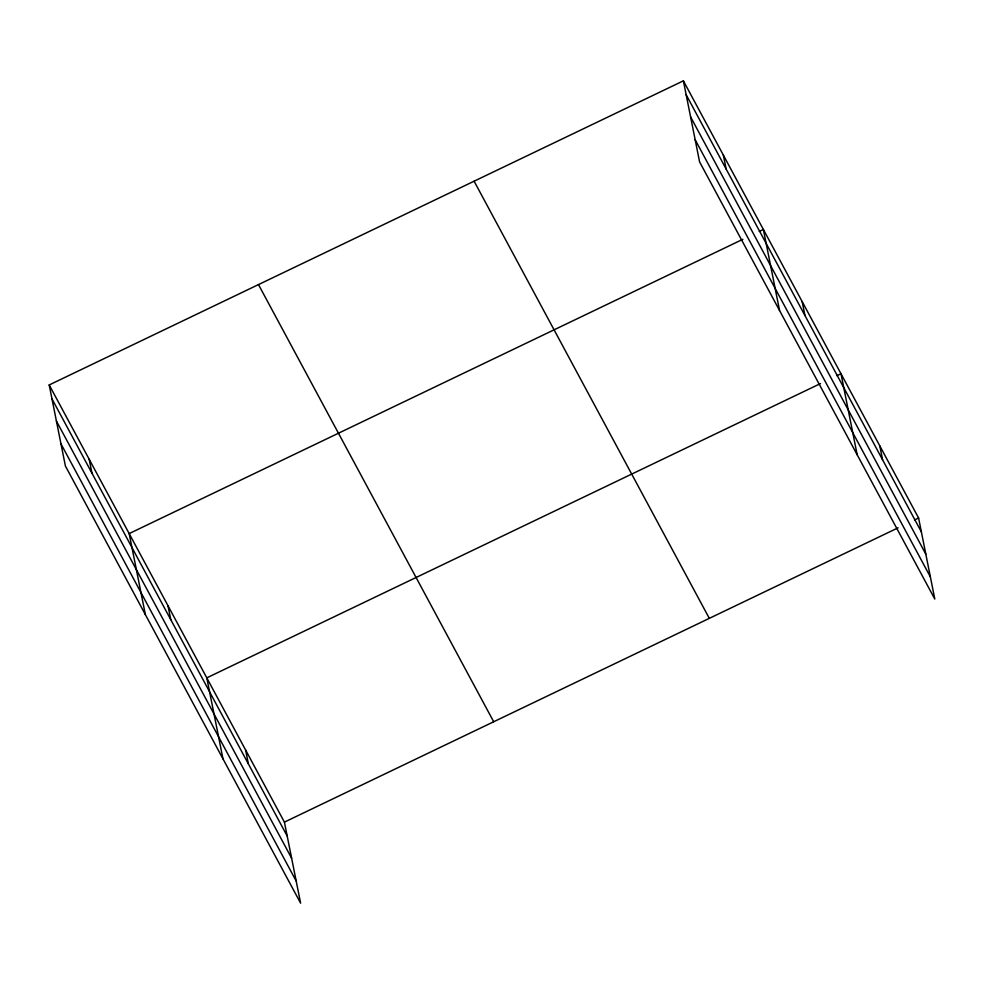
<?xml version="1.0" encoding="UTF-8"?>
<svg xmlns="http://www.w3.org/2000/svg" width="984" height="984" viewBox="0 0 984 984"><rect width="100%" height="100%" fill="white"/><g stroke="black" fill="none" stroke-linecap="round" stroke-linejoin="round"><path stroke-width="1.48" d="M49.2 384.953L284.413 822.12L300.612 903.164L65.399 465.998L49.2 384.953L683.388 80.836L918.601 518.002L934.8 599.047L699.587 161.88L683.388 80.836M742.846 239.309L129.175 533.586L145.374 614.643M759.254 231.437L763.363 229.469L779.562 310.513M820.471 383.576L206.8 677.853L222.987 758.91M836.88 375.703L840.988 373.736L857.175 454.78M284.413 822.12L898.084 527.83M914.505 519.958L918.601 518.002M686.168 94.759L921.393 531.926M690.596 116.911L925.809 554.078M695.159 139.728L930.372 576.895M474.103 181.191L709.316 618.358M258.485 284.585L493.697 721.752M51.98 398.889L287.205 836.056M56.408 421.041L291.621 858.196M60.971 443.858L296.184 881.024M879.794 445.863L882.574 459.799M802.169 301.596L804.961 315.532M723.375 155.152L726.155 169.088M245.606 749.98L248.386 763.916M167.981 605.726L170.773 619.662M89.187 459.27L91.967 473.206"/></g></svg>
